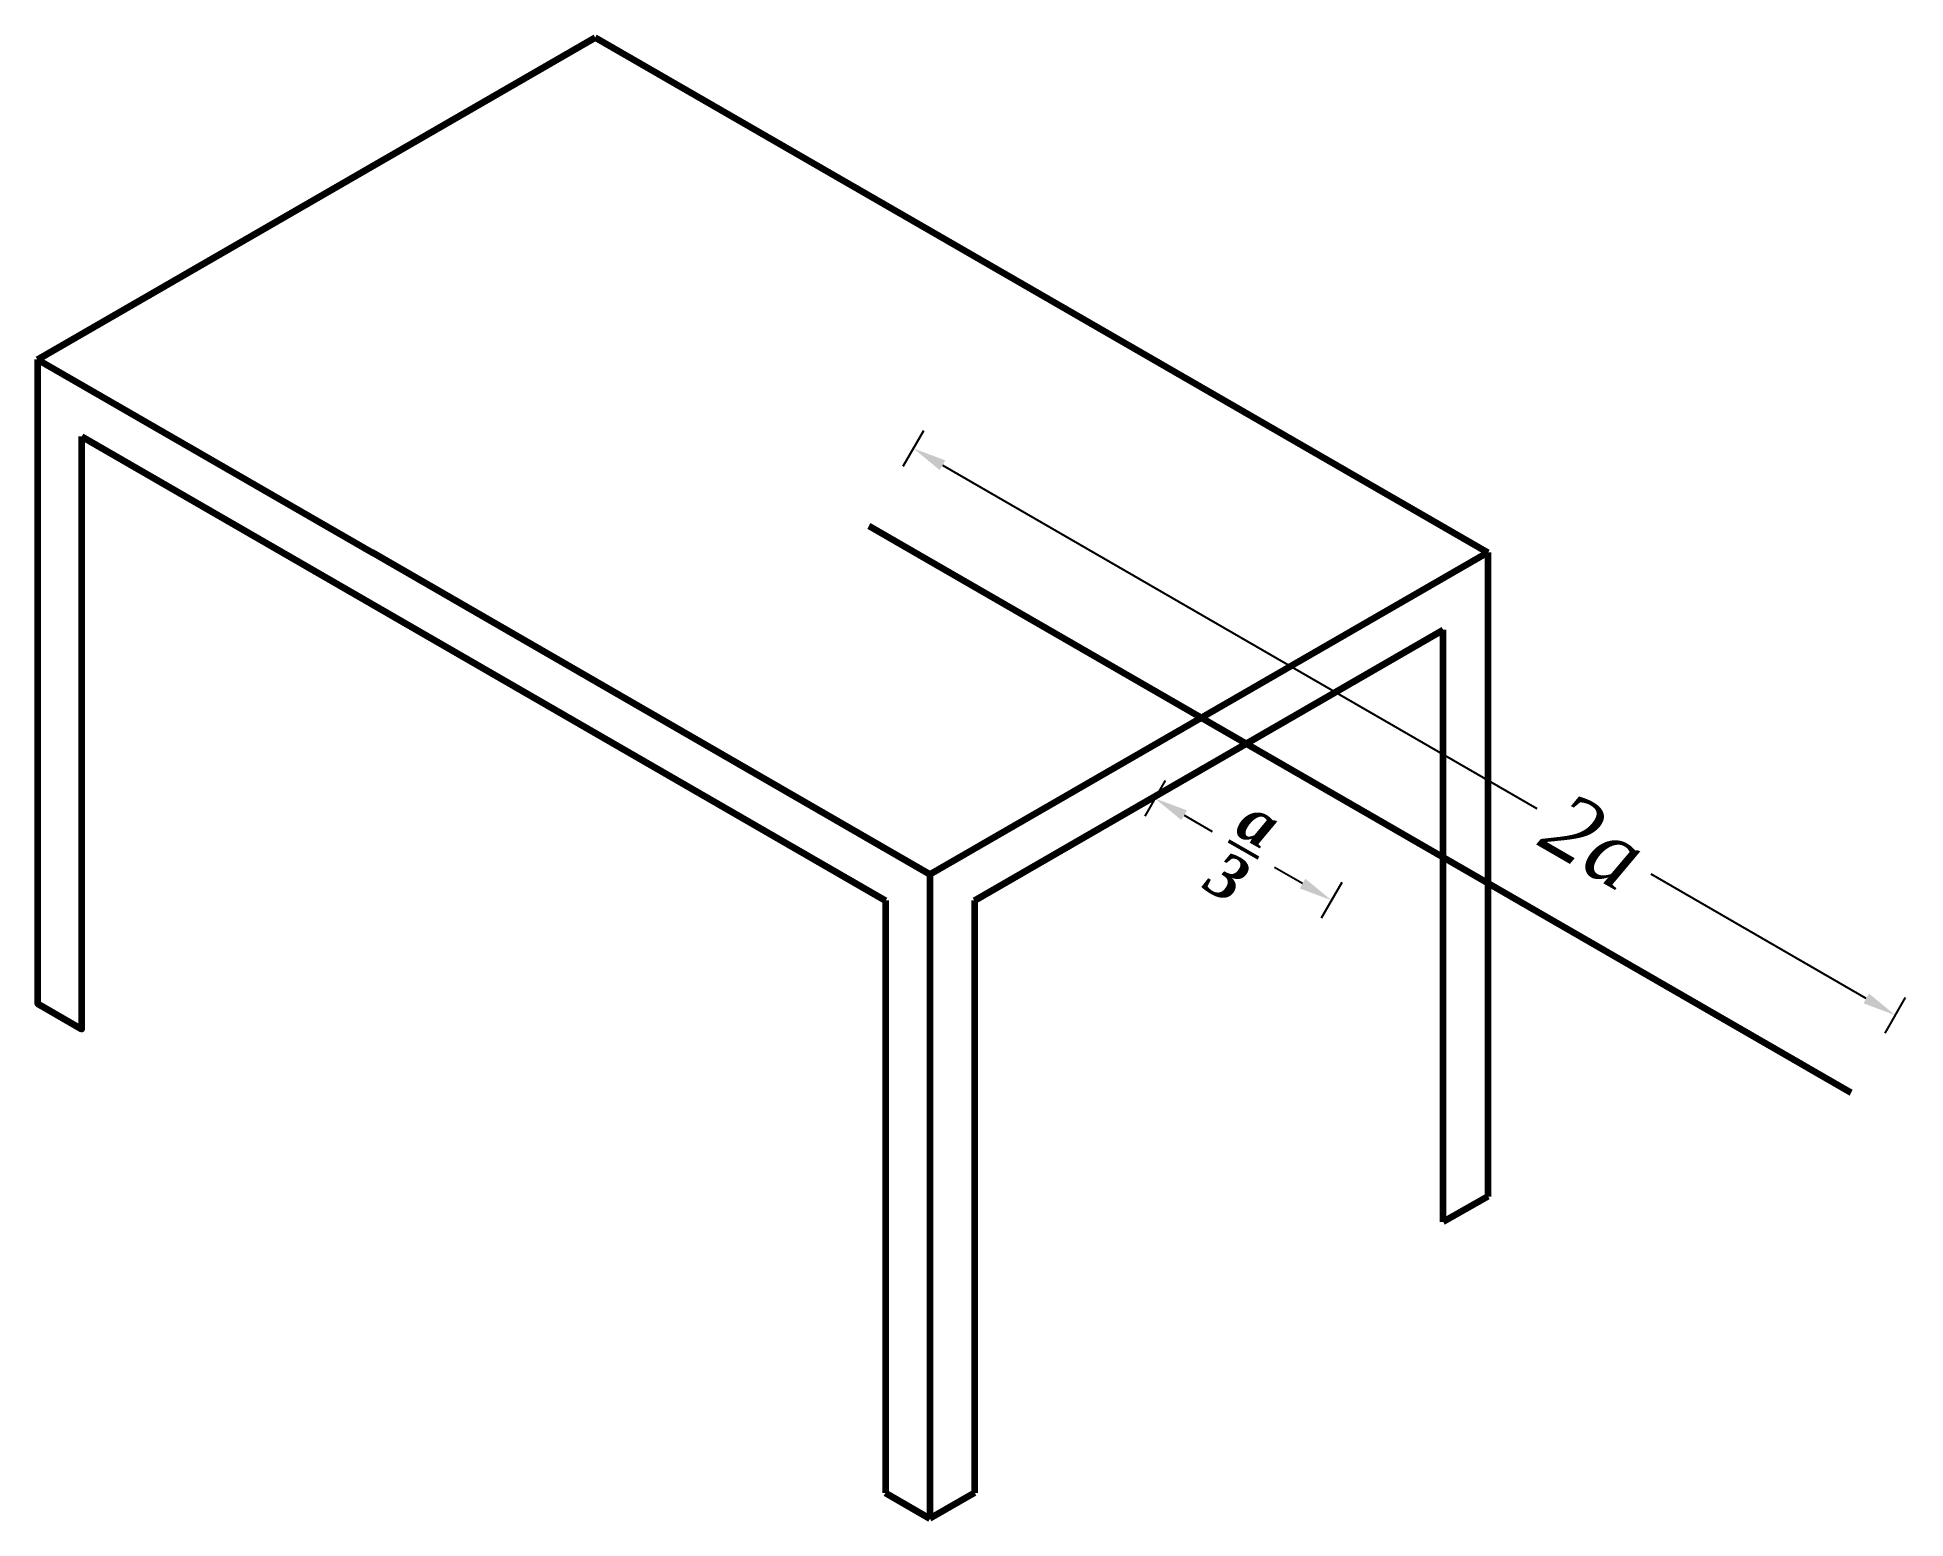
# Model space of a CAD drawing. Header units: inches. Extents: x 15.2 to 51.4, y 6.2 to 35.
import ezdxf

# ---------------------------------------------------------------- set-up
doc = ezdxf.new("R2010")
doc.units = ezdxf.units.IN
doc.header["$MEASUREMENT"] = 0
doc.layers.add('Dims', color=7, linetype='Continuous', lineweight=53, transparency=0.4)
doc.layers.add('rod', color=7, linetype='Continuous', lineweight=211)
doc.layers.add('Table', color=7, linetype='Continuous', lineweight=100)
doc.styles.get("Standard").update_dxf_attribs({"font": 'Times New Roman Bold Italic.ttf'})
doc.dimstyles.new('My dim', dxfattribs={"dimtxt": 1.25, "dimasz": 0.65, "dimexe": 0.4, "dimexo": 0.0625, "dimgap": 0.4, "dimtad": 0, "dimdec": 1, "dimzin": 0, "dimdsep": 46, "dimtxsty": 'Standard', "dimcen": 0.09, "dimadec": 0, "dimazin": 0, "dimtfac": 1, "dimtdec": 1, "dimtofl": 0, "dimtmove": 0, "dimatfit": 3, "dimfxl": 0.4, "dimfxlon": 1, "dimtolj": 1, "dimtzin": 0, "dimarcsym": 0})

# ---------------------------------------------------------------- blocks, each defined once
blk = doc.blocks.new('*D7')
at = {"layer": 'Defpoints', "color": 0, "transparency": 16777216}
for p in [(31.29, 25.521), (51.208, 16.021), (50.342, 14.521)]:
    blk.add_point(p, dxfattribs=at)
at = {"layer": 'Dims', "color": 0, "lineweight": -2, "transparency": 16777216}
for p, q in [((31.956, 26.675), (32.356, 27.368)), ((32.719, 26.696), (44.254, 20.036)), ((50.645, 16.346), (46.471, 18.756)), ((51.008, 15.675), (51.408, 16.368))]:
    blk.add_line(p, q, dxfattribs=at)
at = {"layer": 'Dims', "color": 0, "transparency": 16777216}
for points in [[(32.773, 26.79), (32.664, 26.602), (32.156, 27.021)], [(50.699, 16.44), (50.591, 16.252), (51.208, 16.021)]]:
    blk.add_solid(points, dxfattribs=at)
at = {"layer": 'Dims', "color": 0, "transparency": 16777216, "insert": (45.363, 19.396), "char_height": 1.25, "attachment_point": 5, "rotation": 330}
blk.add_mtext('\\A1;{\\fTimes New Roman|b0|i1|c0|p0;2a}', dxfattribs=at)
blk = doc.blocks.new('*D11')
at = {"layer": 'Defpoints', "color": 0, "transparency": 16777216}
for p in [(37.747, 21.793), (41.174, 19.815), (40.27, 18.25)]:
    blk.add_point(p, dxfattribs=at)
at = {"layer": 'Dims', "color": 0, "lineweight": -2, "transparency": 16777216}
for p, q in [((37.043, 20.575), (36.643, 19.882)), ((37.406, 19.903), (37.953, 19.588)), ((39.707, 18.575), (39.16, 18.891)), ((40.47, 18.596), (40.07, 17.904))]:
    blk.add_line(p, q, dxfattribs=at)
at = {"layer": 'Dims', "color": 0, "transparency": 16777216}
for points in [[(37.461, 19.997), (37.352, 19.81), (36.843, 20.228)], [(39.761, 18.669), (39.653, 18.481), (40.27, 18.25)]]:
    blk.add_solid(points, dxfattribs=at)
at = {"layer": 'Dims', "color": 0, "transparency": 16777216, "insert": (38.557, 19.239), "char_height": 1.25, "attachment_point": 5, "rotation": 330}
blk.add_mtext('\\A1;{\\H0.7x;\\Sa/3;}', dxfattribs=at)

msp = doc.modelspace()

# ---------------------------------------------------------------- linework, layer by layer
msp.add_line((43.301, 12.5), (43.301, 12.5))
at = {"layer": 'rod', "lineweight": 200}
msp.add_line((31.29, 25.521), (50.342, 14.521), dxfattribs=at)
at = {"layer": 'Table'}
for p, q in [((15.155, 28.75), (25.981, 35)), ((25.981, 35), (32.476, 31.25)), ((32.476, 31.25), (43.301, 25)), ((15.155, 28.75), (21.651, 25)), ((16.021, 27.25), (31.61, 18.25)), ((32.476, 18.75), (21.651, 25)), ((43.301, 25), (32.476, 18.75)), ((43.301, 25), (43.301, 12.5)), ((33.342, 18.25), (42.435, 23.5)), ((42.435, 12.01), (42.435, 23.5)), ((32.476, 18.75), (32.476, 6.25)), ((31.61, 18.25), (31.61, 6.75)), ((33.342, 18.25), (33.342, 6.75)), ((43.301, 12.5), (42.435, 12.01)), ((31.61, 6.75), (32.476, 6.25)), ((33.342, 6.75), (32.476, 6.25))]:
    msp.add_line(p, q, dxfattribs=at)
msp.add_lwpolyline([(15.155, 28.75), (15.155, 16.25), (16.021, 15.75), (16.021, 27.25)], dxfattribs=at)

# ---------------------------------------------------------------- dimensions: what is measured, and where the dimension line sits
at = {"layer": 'Dims'}
dim = msp.add_linear_dim(base=(51.208, 16.021), p1=(31.29, 25.521), p2=(50.342, 14.521), angle=330, text='{\\fTimes New Roman|b0|i1|c0|p0;2a}', dimstyle='My dim', dxfattribs=at)
dim.commit()
dim.dimension.update_dxf_attribs({"geometry": '*D7', "text_midpoint": (45.363, 19.396), "dimtype": 161})
dim = msp.add_aligned_dim(p1=(37.747, 21.793), p2=(41.174, 19.815), distance=-1.807, text='{\\H0.7x;\\Sa/3;}', dimstyle='My dim', dxfattribs=at)
dim.commit()
dim.dimension.update_dxf_attribs({"geometry": '*D11', "text_midpoint": (38.557, 19.239)})

doc.saveas('drawing.dxf')
